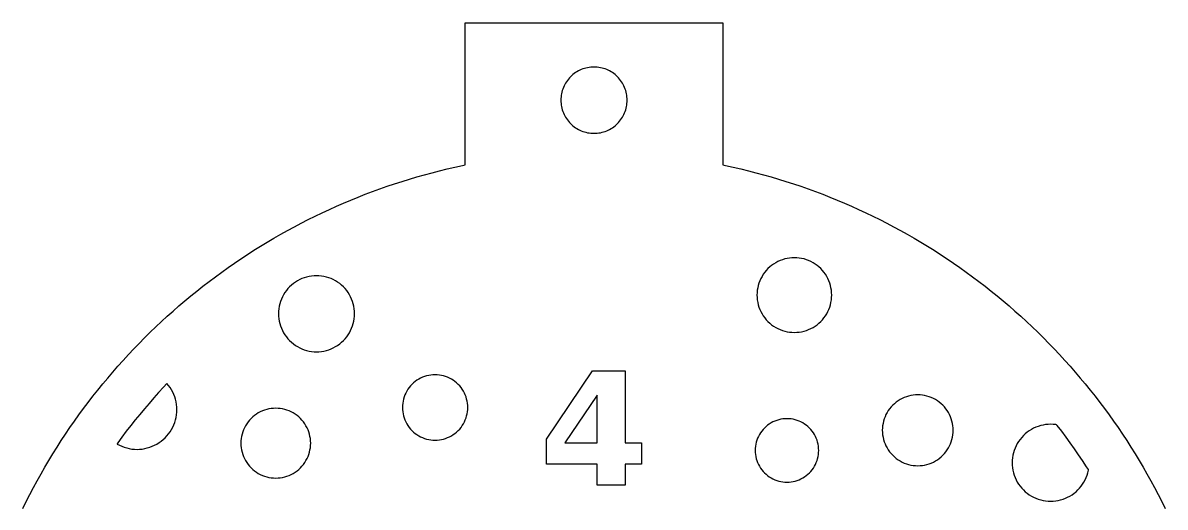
# Model space of a CAD drawing. Header units: millimetres. Extents: x 0 to 439, y -239 to 0.
# Drawn here: x 76.5 to 138.5, y -108.3 to -82 of the extents above; entities that cross this region are included whole.
import ezdxf

# ---------------------------------------------------------------- set-up
doc = ezdxf.new("R2010")
doc.units = ezdxf.units.MM
doc.layers.add('CUT', color=1, linetype='Continuous')
doc.layers.add('ENGRAVE', color=7, linetype='Continuous')

msp = doc.modelspace()

# ---------------------------------------------------------------- linework, layer by layer
at = {"layer": 'CUT'}
msp.add_lwpolyline([(76.496, -108.368), (76.684, -107.988), (76.876, -107.611), (77.074, -107.237), (77.276, -106.865), (77.482, -106.495), (77.693, -106.128), (77.908, -105.763), (78.128, -105.402), (78.353, -105.043), (78.581, -104.686), (78.814, -104.333), (79.052, -103.982), (79.293, -103.635), (79.539, -103.29), (79.789, -102.948), (80.044, -102.61), (80.302, -102.275), (80.565, -101.942), (80.831, -101.613), (81.102, -101.288), (81.376, -100.966), (81.655, -100.647), (81.937, -100.331), (82.223, -100.019), (82.513, -99.711), (82.807, -99.406), (83.105, -99.105), (83.406, -98.807), (83.711, -98.513), (84.019, -98.223), (84.331, -97.937), (84.647, -97.655), (84.966, -97.376), (85.288, -97.102), (85.613, -96.831), (85.942, -96.565), (86.275, -96.302), (86.61, -96.044), (86.948, -95.789), (87.29, -95.539), (87.635, -95.293), (87.982, -95.052), (88.333, -94.814), (88.686, -94.581), (89.043, -94.353), (89.402, -94.128), (89.763, -93.908), (90.128, -93.693), (90.495, -93.482), (90.865, -93.276), (91.237, -93.074), (91.611, -92.876), (91.988, -92.684), (92.368, -92.496), (92.749, -92.312), (93.133, -92.134), (93.519, -91.96), (93.907, -91.791), (94.297, -91.626), (94.69, -91.467), (95.084, -91.312), (95.48, -91.162), (95.877, -91.017), (96.277, -90.877), (96.678, -90.741), (97.081, -90.611), (97.485, -90.486), (97.891, -90.365), (98.298, -90.25), (98.707, -90.139), (99.117, -90.034), (99.528, -89.934), (99.941, -89.838), (100.355, -89.748), (100.5, -89.718), (100.5, -82), (114.5, -82), (114.5, -89.718), (114.645, -89.748), (115.059, -89.838), (115.472, -89.934), (115.883, -90.034), (116.293, -90.139), (116.702, -90.25), (117.109, -90.365), (117.515, -90.486), (117.919, -90.611), (118.322, -90.741), (118.723, -90.877), (119.123, -91.017), (119.52, -91.162), (119.916, -91.312), (120.31, -91.467), (120.703, -91.626), (121.093, -91.791), (121.481, -91.96), (121.867, -92.134), (122.251, -92.312), (122.632, -92.496), (123.012, -92.684), (123.389, -92.876), (123.763, -93.074), (124.135, -93.276), (124.505, -93.482), (124.872, -93.693), (125.237, -93.908), (125.598, -94.128), (125.957, -94.353), (126.314, -94.581), (126.667, -94.814), (127.018, -95.052), (127.365, -95.293), (127.71, -95.539), (128.052, -95.789), (128.39, -96.044), (128.725, -96.302), (129.058, -96.565), (129.387, -96.831), (129.712, -97.102), (130.034, -97.376), (130.353, -97.655), (130.669, -97.937), (130.981, -98.223), (131.289, -98.513), (131.594, -98.807), (131.895, -99.105), (132.193, -99.406), (132.487, -99.711), (132.777, -100.019), (133.063, -100.331), (133.345, -100.647), (133.624, -100.966), (133.898, -101.288), (134.169, -101.613), (134.435, -101.942), (134.698, -102.275), (134.956, -102.61), (135.211, -102.948), (135.461, -103.29), (135.707, -103.635), (135.948, -103.982), (136.186, -104.333), (136.419, -104.686), (136.647, -105.043), (136.872, -105.402), (137.092, -105.763), (137.307, -106.128), (137.518, -106.495), (137.724, -106.865), (137.926, -107.237), (138.124, -107.611), (138.316, -107.988), (138.504, -108.368)], dxfattribs=at)
for points in [[(109.298, -86.112), (109.291, -86.024), (109.281, -85.936), (109.265, -85.849), (109.246, -85.763), (109.222, -85.677), (109.195, -85.594), (109.163, -85.511), (109.127, -85.43), (109.087, -85.351), (109.044, -85.275), (108.997, -85.2), (108.946, -85.128), (108.891, -85.058), (108.834, -84.991), (108.773, -84.927), (108.709, -84.866), (108.642, -84.809), (108.572, -84.754), (108.5, -84.703), (108.425, -84.656), (108.349, -84.613), (108.27, -84.573), (108.189, -84.537), (108.106, -84.505), (108.023, -84.478), (107.937, -84.454), (107.851, -84.435), (107.764, -84.419), (107.676, -84.409), (107.588, -84.402), (107.5, -84.4), (107.412, -84.402), (107.324, -84.409), (107.236, -84.419), (107.149, -84.435), (107.063, -84.454), (106.977, -84.478), (106.894, -84.505), (106.811, -84.537), (106.73, -84.573), (106.651, -84.613), (106.575, -84.656), (106.5, -84.703), (106.428, -84.754), (106.358, -84.809), (106.291, -84.866), (106.227, -84.927), (106.166, -84.991), (106.109, -85.058), (106.054, -85.128), (106.003, -85.2), (105.956, -85.275), (105.913, -85.351), (105.873, -85.43), (105.837, -85.511), (105.805, -85.594), (105.778, -85.677), (105.754, -85.763), (105.735, -85.849), (105.719, -85.936), (105.709, -86.024), (105.702, -86.112), (105.7, -86.2), (105.702, -86.288), (105.709, -86.376), (105.719, -86.464), (105.735, -86.551), (105.754, -86.637), (105.778, -86.723), (105.805, -86.806), (105.837, -86.889), (105.873, -86.97), (105.913, -87.049), (105.956, -87.125), (106.003, -87.2), (106.054, -87.272), (106.109, -87.342), (106.166, -87.409), (106.227, -87.473), (106.291, -87.534), (106.358, -87.591), (106.428, -87.646), (106.5, -87.697), (106.575, -87.744), (106.651, -87.787), (106.73, -87.827), (106.811, -87.863), (106.894, -87.895), (106.977, -87.922), (107.063, -87.946), (107.149, -87.965), (107.236, -87.981), (107.324, -87.991), (107.412, -87.998), (107.5, -88), (107.588, -87.998), (107.676, -87.991), (107.764, -87.981), (107.851, -87.965), (107.937, -87.946), (108.023, -87.922), (108.106, -87.895), (108.189, -87.863), (108.27, -87.827), (108.349, -87.787), (108.425, -87.744), (108.5, -87.697), (108.572, -87.646), (108.642, -87.591), (108.709, -87.534), (108.773, -87.473), (108.834, -87.409), (108.891, -87.342), (108.946, -87.272), (108.997, -87.2), (109.044, -87.125), (109.087, -87.049), (109.127, -86.97), (109.163, -86.889), (109.195, -86.806), (109.222, -86.723), (109.246, -86.637), (109.265, -86.551), (109.281, -86.464), (109.291, -86.376), (109.298, -86.288), (109.3, -86.2), (109.298, -86.112)], [(120.296, -97.436), (120.335, -97.309), (120.365, -97.179), (120.387, -97.048), (120.4, -96.916), (120.404, -96.784), (120.4, -96.651), (120.387, -96.519), (120.365, -96.388), (120.335, -96.259), (120.296, -96.132), (120.25, -96.008), (120.195, -95.887), (120.132, -95.77), (120.062, -95.657), (119.985, -95.549), (119.901, -95.446), (119.81, -95.35), (119.713, -95.259), (119.61, -95.175), (119.503, -95.097), (119.39, -95.027), (119.273, -94.965), (119.152, -94.91), (119.028, -94.863), (118.901, -94.825), (118.772, -94.795), (118.641, -94.773), (118.509, -94.76), (118.376, -94.756), (118.243, -94.76), (118.111, -94.773), (117.98, -94.795), (117.851, -94.825), (117.724, -94.863), (117.6, -94.91), (117.479, -94.965), (117.362, -95.027), (117.249, -95.097), (117.141, -95.175), (117.039, -95.259), (116.942, -95.35), (116.851, -95.446), (116.767, -95.549), (116.69, -95.657), (116.62, -95.77), (116.557, -95.887), (116.502, -96.008), (116.455, -96.132), (116.417, -96.259), (116.387, -96.388), (116.365, -96.519), (116.352, -96.651), (116.348, -96.784), (116.352, -96.916), (116.365, -97.048), (116.387, -97.179), (116.417, -97.309), (116.455, -97.436), (116.502, -97.56), (116.557, -97.681), (116.62, -97.798), (116.69, -97.91), (116.767, -98.018), (116.851, -98.121), (116.942, -98.218), (117.039, -98.308), (117.141, -98.393), (117.249, -98.47), (117.362, -98.54), (117.479, -98.603), (117.6, -98.657), (117.724, -98.704), (117.851, -98.743), (117.98, -98.773), (118.111, -98.794), (118.243, -98.807), (118.376, -98.812), (118.509, -98.807), (118.641, -98.794), (118.772, -98.773), (118.901, -98.743), (119.028, -98.704), (119.152, -98.657), (119.273, -98.603), (119.39, -98.54), (119.503, -98.47), (119.61, -98.393), (119.713, -98.308), (119.81, -98.218), (119.901, -98.121), (119.985, -98.018), (120.062, -97.91), (120.132, -97.798), (120.195, -97.681), (120.25, -97.56), (120.296, -97.436)], [(94.432, -98.332), (94.462, -98.2), (94.484, -98.067), (94.497, -97.932), (94.502, -97.797), (94.497, -97.662), (94.484, -97.528), (94.462, -97.395), (94.432, -97.263), (94.392, -97.134), (94.345, -97.007), (94.289, -96.884), (94.225, -96.765), (94.154, -96.65), (94.075, -96.54), (93.989, -96.436), (93.897, -96.337), (93.798, -96.245), (93.694, -96.159), (93.584, -96.08), (93.469, -96.009), (93.35, -95.945), (93.227, -95.89), (93.101, -95.842), (92.971, -95.803), (92.84, -95.772), (92.706, -95.75), (92.572, -95.737), (92.437, -95.732), (92.302, -95.737), (92.167, -95.75), (92.034, -95.772), (91.902, -95.803), (91.773, -95.842), (91.647, -95.89), (91.524, -95.945), (91.404, -96.009), (91.29, -96.08), (91.18, -96.159), (91.075, -96.245), (90.977, -96.337), (90.884, -96.436), (90.799, -96.54), (90.72, -96.65), (90.648, -96.765), (90.585, -96.884), (90.529, -97.007), (90.481, -97.134), (90.442, -97.263), (90.411, -97.395), (90.389, -97.528), (90.376, -97.662), (90.372, -97.797), (90.376, -97.932), (90.389, -98.067), (90.411, -98.2), (90.442, -98.332), (90.481, -98.461), (90.529, -98.588), (90.585, -98.711), (90.648, -98.83), (90.72, -98.945), (90.799, -99.055), (90.884, -99.159), (90.977, -99.258), (91.075, -99.35), (91.18, -99.436), (91.29, -99.514), (91.404, -99.586), (91.524, -99.65), (91.647, -99.705), (91.773, -99.753), (91.902, -99.792), (92.034, -99.823), (92.167, -99.845), (92.302, -99.858), (92.437, -99.862), (92.572, -99.858), (92.706, -99.845), (92.84, -99.823), (92.971, -99.792), (93.101, -99.753), (93.227, -99.705), (93.35, -99.65), (93.469, -99.586), (93.584, -99.514), (93.694, -99.436), (93.798, -99.35), (93.897, -99.258), (93.989, -99.159), (94.075, -99.055), (94.154, -98.945), (94.225, -98.83), (94.289, -98.711), (94.345, -98.588), (94.392, -98.461), (94.432, -98.332)], [(84.738, -103.698), (84.779, -103.563), (84.811, -103.425), (84.834, -103.286), (84.848, -103.145), (84.852, -103.004), (84.848, -102.863), (84.834, -102.722), (84.811, -102.583), (84.779, -102.445), (84.738, -102.31), (84.688, -102.178), (84.63, -102.049), (84.563, -101.925), (84.488, -101.805), (84.406, -101.69), (84.32, -101.585), (84.128, -101.789), (83.864, -102.077), (83.603, -102.369), (83.345, -102.664), (83.091, -102.962), (82.841, -103.263), (82.595, -103.567), (82.352, -103.874), (82.113, -104.184), (81.878, -104.497), (81.646, -104.813), (81.607, -104.868), (81.615, -104.873), (81.739, -104.94), (81.868, -104.998), (82, -105.048), (82.135, -105.089), (82.273, -105.121), (82.412, -105.144), (82.553, -105.158), (82.694, -105.162), (82.835, -105.158), (82.976, -105.144), (83.115, -105.121), (83.252, -105.089), (83.388, -105.048), (83.52, -104.998), (83.648, -104.94), (83.773, -104.873), (83.893, -104.799), (84.008, -104.716), (84.117, -104.627), (84.22, -104.53), (84.317, -104.427), (84.406, -104.318), (84.488, -104.203), (84.563, -104.083), (84.63, -103.959), (84.688, -103.83), (84.738, -103.698)], [(100.554, -103.459), (100.587, -103.348), (100.614, -103.235), (100.633, -103.12), (100.644, -103.005), (100.648, -102.889), (100.644, -102.773), (100.633, -102.657), (100.614, -102.543), (100.587, -102.43), (100.554, -102.319), (100.513, -102.21), (100.465, -102.104), (100.41, -102.002), (100.349, -101.903), (100.281, -101.809), (100.208, -101.719), (100.128, -101.635), (100.043, -101.555), (99.954, -101.482), (99.859, -101.414), (99.761, -101.353), (99.659, -101.298), (99.553, -101.25), (99.444, -101.209), (99.333, -101.176), (99.22, -101.149), (99.106, -101.13), (98.99, -101.119), (98.874, -101.115), (98.758, -101.119), (98.643, -101.13), (98.528, -101.149), (98.415, -101.176), (98.304, -101.209), (98.195, -101.25), (98.09, -101.298), (97.987, -101.353), (97.889, -101.414), (97.794, -101.482), (97.705, -101.555), (97.62, -101.635), (97.541, -101.719), (97.467, -101.809), (97.399, -101.903), (97.338, -102.002), (97.283, -102.104), (97.235, -102.21), (97.195, -102.319), (97.161, -102.43), (97.135, -102.543), (97.116, -102.657), (97.104, -102.773), (97.1, -102.889), (97.104, -103.005), (97.116, -103.12), (97.135, -103.235), (97.161, -103.348), (97.195, -103.459), (97.235, -103.567), (97.283, -103.673), (97.338, -103.776), (97.399, -103.874), (97.467, -103.968), (97.541, -104.058), (97.62, -104.143), (97.705, -104.222), (97.794, -104.296), (97.889, -104.363), (97.987, -104.425), (98.09, -104.479), (98.195, -104.527), (98.304, -104.568), (98.415, -104.602), (98.528, -104.628), (98.643, -104.647), (98.758, -104.659), (98.874, -104.662), (98.99, -104.659), (99.106, -104.647), (99.22, -104.628), (99.333, -104.602), (99.444, -104.568), (99.553, -104.527), (99.659, -104.479), (99.761, -104.425), (99.859, -104.363), (99.954, -104.296), (100.043, -104.222), (100.128, -104.143), (100.208, -104.058), (100.281, -103.968), (100.349, -103.874), (100.41, -103.776), (100.465, -103.673), (100.513, -103.567), (100.554, -103.459)], [(126.894, -104.746), (126.931, -104.625), (126.96, -104.503), (126.98, -104.378), (126.992, -104.253), (126.997, -104.128), (126.992, -104.002), (126.98, -103.877), (126.96, -103.752), (126.931, -103.63), (126.894, -103.509), (126.85, -103.392), (126.798, -103.277), (126.739, -103.166), (126.672, -103.059), (126.599, -102.957), (126.519, -102.86), (126.433, -102.768), (126.342, -102.682), (126.244, -102.602), (126.142, -102.529), (126.035, -102.462), (125.924, -102.403), (125.81, -102.351), (125.692, -102.307), (125.571, -102.27), (125.449, -102.242), (125.325, -102.221), (125.2, -102.209), (125.074, -102.205), (124.948, -102.209), (124.823, -102.221), (124.699, -102.242), (124.576, -102.27), (124.456, -102.307), (124.338, -102.351), (124.223, -102.403), (124.112, -102.462), (124.006, -102.529), (123.903, -102.602), (123.806, -102.682), (123.714, -102.768), (123.628, -102.86), (123.548, -102.957), (123.475, -103.059), (123.409, -103.166), (123.349, -103.277), (123.297, -103.392), (123.253, -103.509), (123.216, -103.63), (123.188, -103.752), (123.167, -103.877), (123.155, -104.002), (123.151, -104.128), (123.155, -104.253), (123.167, -104.378), (123.188, -104.503), (123.216, -104.625), (123.253, -104.746), (123.297, -104.863), (123.349, -104.978), (123.409, -105.089), (123.475, -105.196), (123.548, -105.298), (123.628, -105.395), (123.714, -105.487), (123.806, -105.573), (123.903, -105.653), (124.006, -105.726), (124.112, -105.793), (124.223, -105.852), (124.338, -105.904), (124.456, -105.948), (124.576, -105.985), (124.699, -106.013), (124.823, -106.034), (124.948, -106.046), (125.074, -106.05), (125.2, -106.046), (125.325, -106.034), (125.449, -106.013), (125.571, -105.985), (125.692, -105.948), (125.81, -105.904), (125.924, -105.852), (126.035, -105.793), (126.142, -105.726), (126.244, -105.653), (126.342, -105.573), (126.433, -105.487), (126.519, -105.395), (126.599, -105.298), (126.672, -105.196), (126.739, -105.089), (126.798, -104.978), (126.85, -104.863), (126.894, -104.746)], [(92.055, -105.316), (92.083, -105.196), (92.103, -105.073), (92.115, -104.95), (92.12, -104.826), (92.115, -104.702), (92.103, -104.579), (92.083, -104.456), (92.055, -104.336), (92.019, -104.217), (91.975, -104.101), (91.924, -103.988), (91.866, -103.879), (91.8, -103.773), (91.728, -103.673), (91.649, -103.577), (91.565, -103.486), (91.474, -103.401), (91.378, -103.323), (91.277, -103.251), (91.172, -103.185), (91.063, -103.127), (90.95, -103.075), (90.834, -103.032), (90.715, -102.996), (90.594, -102.968), (90.472, -102.947), (90.349, -102.935), (90.225, -102.931), (90.101, -102.935), (89.977, -102.947), (89.855, -102.968), (89.734, -102.996), (89.616, -103.032), (89.5, -103.075), (89.387, -103.127), (89.277, -103.185), (89.172, -103.251), (89.071, -103.323), (88.976, -103.401), (88.885, -103.486), (88.8, -103.577), (88.722, -103.673), (88.649, -103.773), (88.584, -103.879), (88.525, -103.988), (88.474, -104.101), (88.431, -104.217), (88.395, -104.336), (88.366, -104.456), (88.346, -104.579), (88.334, -104.702), (88.33, -104.826), (88.334, -104.95), (88.346, -105.073), (88.366, -105.196), (88.395, -105.316), (88.431, -105.435), (88.474, -105.551), (88.525, -105.664), (88.584, -105.773), (88.649, -105.879), (88.722, -105.979), (88.8, -106.075), (88.885, -106.166), (88.976, -106.251), (89.071, -106.329), (89.172, -106.401), (89.277, -106.467), (89.387, -106.525), (89.5, -106.577), (89.616, -106.62), (89.734, -106.656), (89.855, -106.684), (89.977, -106.705), (90.101, -106.717), (90.225, -106.721), (90.349, -106.717), (90.472, -106.705), (90.594, -106.684), (90.715, -106.656), (90.834, -106.62), (90.95, -106.577), (91.063, -106.525), (91.172, -106.467), (91.277, -106.401), (91.378, -106.329), (91.474, -106.251), (91.565, -106.166), (91.649, -106.075), (91.728, -105.979), (91.8, -105.879), (91.866, -105.773), (91.924, -105.664), (91.975, -105.551), (92.019, -105.435), (92.055, -105.316)], [(119.638, -105.669), (119.664, -105.559), (119.682, -105.447), (119.693, -105.335), (119.697, -105.222), (119.693, -105.11), (119.682, -104.998), (119.664, -104.886), (119.638, -104.776), (119.606, -104.668), (119.566, -104.563), (119.519, -104.46), (119.466, -104.361), (119.407, -104.265), (119.341, -104.173), (119.269, -104.086), (119.192, -104.004), (119.11, -103.927), (119.023, -103.855), (118.931, -103.789), (118.835, -103.73), (118.736, -103.677), (118.633, -103.63), (118.527, -103.59), (118.42, -103.558), (118.31, -103.532), (118.198, -103.514), (118.086, -103.503), (117.973, -103.499), (117.861, -103.503), (117.748, -103.514), (117.637, -103.532), (117.527, -103.558), (117.419, -103.59), (117.314, -103.63), (117.211, -103.677), (117.112, -103.73), (117.016, -103.789), (116.924, -103.855), (116.837, -103.927), (116.755, -104.004), (116.678, -104.086), (116.606, -104.173), (116.54, -104.265), (116.481, -104.361), (116.428, -104.46), (116.381, -104.563), (116.341, -104.668), (116.309, -104.776), (116.283, -104.886), (116.265, -104.998), (116.253, -105.11), (116.25, -105.222), (116.253, -105.335), (116.265, -105.447), (116.283, -105.559), (116.309, -105.669), (116.341, -105.777), (116.381, -105.882), (116.428, -105.985), (116.481, -106.084), (116.54, -106.18), (116.606, -106.272), (116.678, -106.359), (116.755, -106.441), (116.837, -106.518), (116.924, -106.59), (117.016, -106.656), (117.112, -106.715), (117.211, -106.768), (117.314, -106.815), (117.419, -106.855), (117.527, -106.887), (117.637, -106.913), (117.748, -106.931), (117.861, -106.942), (117.973, -106.946), (118.086, -106.942), (118.198, -106.931), (118.31, -106.913), (118.42, -106.887), (118.527, -106.855), (118.633, -106.815), (118.736, -106.768), (118.835, -106.715), (118.931, -106.656), (119.023, -106.59), (119.11, -106.518), (119.192, -106.441), (119.269, -106.359), (119.341, -106.272), (119.407, -106.18), (119.466, -106.084), (119.519, -105.985), (119.566, -105.882), (119.606, -105.777), (119.638, -105.669)], [(134.218, -106.691), (134.266, -106.563), (134.306, -106.432), (134.337, -106.299), (134.343, -106.265), (134.239, -106.104), (134.024, -105.777), (133.804, -105.453), (133.581, -105.132), (133.354, -104.813), (133.122, -104.497), (132.887, -104.184), (132.648, -103.874), (132.613, -103.829), (132.561, -103.821), (132.425, -103.807), (132.288, -103.803), (132.151, -103.807), (132.015, -103.821), (131.881, -103.843), (131.747, -103.874), (131.617, -103.913), (131.489, -103.962), (131.364, -104.018), (131.244, -104.083), (131.127, -104.155), (131.016, -104.234), (130.911, -104.321), (130.811, -104.415), (130.717, -104.514), (130.631, -104.62), (130.551, -104.731), (130.479, -104.847), (130.414, -104.968), (130.358, -105.092), (130.31, -105.22), (130.27, -105.351), (130.239, -105.484), (130.217, -105.619), (130.203, -105.755), (130.199, -105.892), (130.203, -106.028), (130.217, -106.164), (130.239, -106.299), (130.27, -106.432), (130.31, -106.563), (130.358, -106.691), (130.414, -106.816), (130.479, -106.936), (130.551, -107.052), (130.631, -107.163), (130.717, -107.269), (130.811, -107.369), (130.911, -107.462), (131.016, -107.549), (131.127, -107.629), (131.244, -107.701), (131.364, -107.765), (131.489, -107.822), (131.617, -107.87), (131.747, -107.91), (131.881, -107.941), (132.015, -107.963), (132.151, -107.976), (132.288, -107.981), (132.425, -107.976), (132.561, -107.963), (132.696, -107.941), (132.829, -107.91), (132.96, -107.87), (133.088, -107.822), (133.212, -107.765), (133.333, -107.701), (133.449, -107.629), (133.56, -107.549), (133.666, -107.462), (133.765, -107.369), (133.859, -107.269), (133.945, -107.163), (134.025, -107.052), (134.097, -106.936), (134.162, -106.816), (134.218, -106.691)]]:
    msp.add_lwpolyline(points, close=True, dxfattribs=at)
at = {"layer": 'ENGRAVE'}
for points in [[(109.188, -104.812), (110.072, -104.812), (110.072, -105.971), (109.188, -105.971), (109.188, -107.1), (107.676, -107.1), (107.676, -105.971), (104.928, -105.971), (104.928, -104.601), (107.41, -100.9), (109.188, -100.9), (109.188, -104.812)], [(105.925, -104.812), (107.676, -104.812), (107.676, -102.217), (105.925, -104.812)]]:
    msp.add_lwpolyline(points, close=True, dxfattribs=at)

doc.saveas('drawing.dxf')
